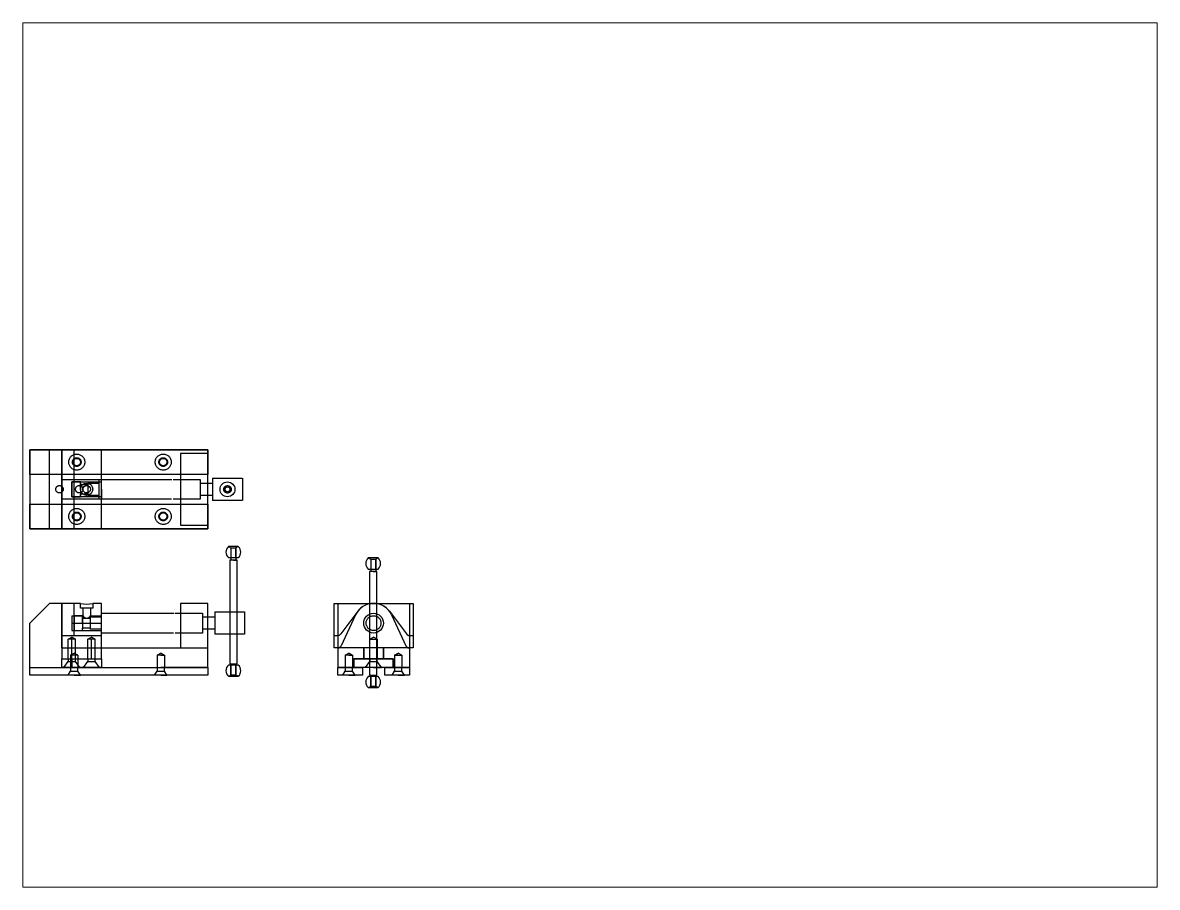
# Paper-space layout 'Layout1' of a CAD drawing. Header units: inches. Extents: x 1.05 to 9.45, y 5.96 to 12.36.
# The model-space entities are those that its viewports show. They can reach past a viewport. Long polylines and large blocks are cut down to what shows.
import ezdxf

# ---------------------------------------------------------------- set-up
doc = ezdxf.new("R2010")
doc.units = ezdxf.units.IN
doc.header["$LTSCALE"] = 0.5
doc.header["$MEASUREMENT"] = 0
doc.linetypes.add('ACAD_ISO02W100', pattern=[15, 12, -3])
doc.linetypes.add('ACAD_ISO08W100', pattern=[36, 24, -3, 6, -3])
for name, color, linetype in [('base', 30, 'Continuous'), ('FASTNER', 160, 'Continuous'), ('jaw screw', 50, 'Continuous'), ('screw bar', 240, 'Continuous'), ('vice jaw', 82, 'Continuous')]:
    doc.layers.add(name, color=color, linetype=linetype)

msp = doc.modelspace()

# ---------------------------------------------------------------- linework, layer by layer
for p, q in [((144, 176.34), (0, 176.34)), ((0, 176.34), (0, 112.34)), ((16, 112.34), (16, 176.34)), ((26, 112.34), (26, 176.34)), ((144, 112.34), (144, 176.34)), ((122, 173.34), (122, 115.34)), ((144, 173.34), (122, 173.34)), ((0, 112.34), (144, 112.34)), ((122, 115.34), (144, 115.34)), ((0, 36), (16, 52)), ((26, 52), (16, 52)), ((26, 16), (26, 52)), ((144, 52), (122, 52)), ((122, 52), (122, 16)), ((144, 0), (144, 52)), ((249.25, 52), (307.25, 52)), ((249.25, 52), (249.25, 0)), ((307.25, 52), (307.25, 0)), ((263.75, 42.77), (252.05, 17.73)), ((292.74, 42.77), (304.45, 17.73)), ((0, 0), (0, 36)), ((26, 16), (144, 16)), ((144, 0), (144, 10)), ((249.25, 16), (249.33, 16)), ((286.25, 16), (270.25, 16)), ((270.25, 16), (270.25, 7)), ((286.25, 7), (286.25, 16)), ((307.17, 16), (307.25, 16)), ((0, 0), (144, 0)), ((144, 0), (106, 0)), ((270.25, 7), (262.25, 7)), ((262.25, 7), (262.25, 0)), ((294.25, 7), (286.25, 7)), ((294.25, 0), (294.25, 7)), ((262.25, 0), (249.25, 0)), ((262.25, 0), (255.25, 0)), ((307.25, 0), (294.25, 0)), ((294.25, 0), (307.25, 0))]:
    msp.add_line(p, q)
msp.add_circle((278.25, 36), 8)
for centre, radius, start, end in [((278.25, 36), 16, 25.04827, 154.95173), ((249.33, 19), 3, 270, 334.95173), ((307.17, 19), 3, 205.04827, 270)]:
    msp.add_arc(centre, radius, start, end)
at = {"layer": 'base', "linetype": 'ACAD_ISO02W100'}
for p, q in [((0, 176.34), (144, 176.34)), ((0, 156.34), (0, 176.34)), ((144, 176.34), (144, 156.34)), ((144, 156.34), (0, 156.34)), ((0, 132.34), (144, 132.34)), ((0, 112.34), (0, 132.34)), ((144, 132.34), (144, 112.34)), ((144, 112.34), (0, 112.34))]:
    msp.add_line(p, q, dxfattribs=at)
at = {"layer": 'base'}
for p, q in [((0, 0), (144, 0)), ((0, -6), (0, 0)), ((26, 7), (58, 7)), ((26, 0), (26, 7)), ((58, 0), (26, 0)), ((58, 7), (58, 0)), ((144, 0), (144, -6)), ((262.25, 7), (294.25, 7)), ((262.25, 0), (262.25, 7)), ((294.25, 7), (294.25, 0)), ((144, -6), (0, -6)), ((249.25, 0), (269.25, 0)), ((249.25, -6), (249.25, 0)), ((269.25, -6), (249.25, -6)), ((294.25, 0), (262.25, 0)), ((269.25, 0), (269.25, -6)), ((287.25, 0), (307.25, 0)), ((287.25, -6), (287.25, 0)), ((307.25, -6), (287.25, -6)), ((307.25, 0), (307.25, -6))]:
    msp.add_line(p, q, dxfattribs=at)
at = {"layer": 'FASTNER', "linetype": 'ACAD_ISO02W100'}
for p, q in [((41, 48), (41, 52)), ((51, 48), (41, 48)), ((43, 48), (43, 42)), ((49, 48), (49, 42)), ((51, 52), (51, 48)), ((31, 23), (34, 24.73)), ((31, 7), (31, 23)), ((37, 23), (31, 23)), ((34, 7), (34, 24.73)), ((37, 23), (34, 24.73)), ((37, 7), (37, 23)), ((47, 23), (50, 24.73)), ((47, 7), (47, 23)), ((53, 23), (47, 23)), ((53, 23), (50, 24.73)), ((50, 7), (50, 23)), ((53, 7), (53, 23)), ((275.25, 7), (275.25, 23)), ((275.25, 23), (281.25, 23)), ((281.25, 23), (281.25, 7)), ((33, 10), (36, 11.73)), ((33, 10), (33, 0)), ((39, 10), (33, 10)), ((39, 10), (36, 11.73)), ((39, 10), (39, 0)), ((103, 10), (106, 11.73)), ((109, 10), (103, 10)), ((103, 10), (103, 0)), ((103, 10), (103, 0)), ((109, 10), (106, 11.73)), ((106, 10), (109, 10)), ((109, 10), (109, 0)), ((255.26, 10), (258.26, 11.73)), ((261.26, 10), (255.26, 10)), ((255.26, 10), (255.26, 0)), ((255.26, 10), (255.26, 0)), ((261.26, 10), (258.26, 11.73)), ((258.26, 10), (261.26, 10)), ((261.26, 10), (261.26, 0)), ((295.24, 10), (298.24, 11.73)), ((295.24, 10), (301.24, 10)), ((298.24, 10), (295.24, 10)), ((295.24, 10), (295.24, 0)), ((301.24, 10), (298.24, 11.73)), ((301.24, 10), (301.24, 0)), ((301.24, 10), (301.24, 0)), ((278.25, 7), (275.25, 7)), ((281.25, 7), (278.25, 7))]:
    msp.add_line(p, q, dxfattribs=at)
at = {"layer": 'FASTNER'}
for p, q in [((275.25, 23), (278.25, 24.73)), ((281.25, 23), (278.25, 24.73)), ((27.5, 0), (31, 5)), ((34, 0), (27.5, 0)), ((31, 7), (31, 5)), ((31, 5), (37, 5)), ((34, 7), (34, 0)), ((34, 0), (40.5, 0)), ((37, 5), (37, 7)), ((40.5, 0), (37, 5)), ((43.5, 0), (47, 5)), ((50, 0), (43.5, 0)), ((47, 7), (47, 5)), ((47, 5), (53, 5)), ((50, 0), (56.5, 0)), ((53, 5), (53, 7)), ((56.5, 0), (53, 5)), ((102.99, 0), (102.99, -3)), ((108.99, -3), (108.99, 0)), ((271.75, 0), (275.25, 5)), ((275.25, 7), (275.25, 5)), ((275.25, 5), (281.25, 5)), ((281.25, 5), (281.25, 7)), ((284.75, 0), (281.25, 5)), ((30.99, -6), (32.99, -3)), ((35.99, -6), (30.99, -6)), ((32.99, 0), (32.99, -3)), ((32.99, -3), (38.99, -3)), ((35.99, -6), (40.99, -6)), ((38.99, -3), (38.99, 0)), ((40.99, -6), (38.99, -3)), ((100.99, -6), (102.99, -3)), ((105.99, -6), (100.99, -6)), ((102.99, -3), (108.99, -3)), ((105.99, -6), (110.99, -6)), ((110.99, -6), (108.99, -3)), ((253.25, -6), (255.25, -3)), ((258.25, -6), (253.25, -6)), ((255.25, 0), (255.25, -3)), ((255.25, -3), (261.25, -3)), ((258.25, -6), (263.25, -6)), ((261.25, -3), (261.25, 0)), ((263.25, -6), (261.25, -3)), ((278.25, 0), (271.75, 0)), ((278.25, 0), (284.75, 0)), ((293.24, -6), (295.24, -3)), ((298.24, -6), (293.24, -6)), ((295.24, 0), (295.24, -3)), ((295.24, -3), (301.24, -3)), ((298.24, -6), (303.24, -6)), ((301.24, -3), (301.24, 0)), ((303.24, -6), (301.24, -3))]:
    msp.add_line(p, q, dxfattribs=at)
at = {"layer": 'FASTNER', "linetype": 'ACAD_ISO02W100'}
for centre, radius in [((38, 166.34), 6.5), ((38, 166.34), 3.5), ((38, 166.34), 3), ((108, 166.34), 6.5), ((108, 166.34), 3.5), ((108, 166.34), 3), ((24, 144.34), 3), ((40, 144.34), 3), ((38, 122.34), 6.5), ((108, 122.34), 6.5), ((38, 122.34), 3.5), ((38, 122.34), 3), ((108, 122.34), 3.5), ((108, 122.34), 3)]:
    msp.add_circle(centre, radius, dxfattribs=at)
at = {"layer": 'FASTNER'}
msp.add_arc((46, 70.75), 19.41, 255.06881, 284.93119, dxfattribs=at)
at = {"layer": 'FASTNER', "linetype": 'ACAD_ISO02W100'}
msp.add_arc((46, 43.26), 3.25, 202.8165, 337.1835, dxfattribs=at)
at = {"layer": 'jaw screw', "linetype": 'ACAD_ISO02W100'}
for p, q in [((41, 150.26), (34, 150.26)), ((34, 150.26), (34, 138.26)), ((41, 149.26), (41, 139.26)), ((41, 148.26), (47, 148.26)), ((47, 149.26), (56, 149.26)), ((47, 149.26), (47, 139.26)), ((56, 152.26), (56, 136.26)), ((116, 152.26), (138, 152.26)), ((138, 152.26), (138, 136.26)), ((138, 149.26), (148, 149.26)), ((148, 153.26), (172, 153.26)), ((148, 153.26), (148, 149.26)), ((148, 149.26), (148, 135.26)), ((172.07, 153.26), (172.07, 135.26)), ((34, 138.26), (41, 138.26)), ((47, 140.26), (41, 140.26)), ((56, 139.26), (47, 139.26)), ((148, 139.26), (138, 139.26)), ((138, 136.26), (116, 136.26)), ((172, 135.26), (148, 135.26)), ((34, 42), (43, 42)), ((34, 42), (34, 30)), ((42.78, 42), (35.78, 42)), ((35.78, 42), (35.78, 30)), ((42.78, 41), (42.78, 31)), ((42.78, 40), (48.78, 40)), ((48.78, 41), (57.78, 41)), ((48.78, 41), (48.78, 31)), ((49, 42), (58, 42)), ((57.78, 44), (57.78, 28)), ((117.78, 44), (139.78, 44)), ((139.78, 44), (139.78, 28)), ((139.78, 41), (149.78, 41)), ((149.78, 45), (173.78, 45)), ((149.78, 45), (149.78, 41)), ((149.78, 41), (149.78, 27)), ((173.78, 45), (173.78, 27)), ((34, 30), (58, 30)), ((35.78, 30), (42.78, 30)), ((48.78, 32), (42.78, 32)), ((57.78, 31), (48.78, 31)), ((139.78, 28), (117.78, 28)), ((149.78, 31), (139.78, 31)), ((173.78, 27), (149.78, 27))]:
    msp.add_line(p, q, dxfattribs=at)
at = {"layer": 'jaw screw'}
for p, q in [((41, 144.26), (41, 150.26)), ((41, 138.26), (41, 140.26)), ((42.78, 36), (42.78, 42)), ((42.78, 30), (42.78, 32))]:
    msp.add_line(p, q, dxfattribs=at)
at = {"layer": 'jaw screw', "linetype": 'ByBlock'}
for p, q in [((56, 152.26), (115.07, 152.26)), ((114.65, 136.26), (56, 136.26)), ((57.78, 44), (116.85, 44)), ((116.43, 28), (57.78, 28))]:
    msp.add_line(p, q, dxfattribs=at)
at = {"layer": 'jaw screw', "linetype": 'ACAD_ISO08W100'}
msp.add_line((34, 36), (58, 36), dxfattribs=at)
at = {"layer": 'jaw screw', "linetype": 'ACAD_ISO02W100'}
msp.add_circle((160, 144.26), 3, dxfattribs=at)
at = {"layer": 'screw bar'}
for p, q in [((168.78, 98), (160.78, 98)), ((160.78, 98), (162.78, 97)), ((162.78, 97), (166.78, 97)), ((162.78, 97), (162.78, 87)), ((162.78, 97), (162.78, 89)), ((162.78, 97), (166.78, 97)), ((168.78, 98), (166.78, 97)), ((166.78, 97), (166.78, 87)), ((166.78, 89), (166.78, 97)), ((160.78, 89), (168.78, 89)), ((167.78, 87), (161.78, 87)), ((161.78, 87), (161.78, 3)), ((164.78, 87), (167.78, 87)), ((167.78, 3), (167.78, 87)), ((281.97, 88.77), (273.97, 88.77)), ((273.97, 88.77), (275.97, 87.77)), ((275.97, 87.77), (279.97, 87.77)), ((275.97, 87.77), (275.97, 77.77)), ((275.97, 87.77), (275.97, 79.77)), ((275.97, 87.77), (279.97, 87.77)), ((281.97, 88.77), (279.97, 87.77)), ((279.97, 87.77), (279.97, 77.77)), ((279.97, 79.77), (279.97, 87.77)), ((273.97, 79.77), (281.97, 79.77)), ((280.97, 77.77), (274.97, 77.77)), ((274.97, 77.77), (274.97, -6.23)), ((277.97, 77.77), (280.97, 77.77)), ((280.97, -6.23), (280.97, 77.77)), ((168.78, 2), (160.78, 2)), ((161.78, 3), (167.78, 3)), ((162.78, -7), (162.78, 3)), ((162.78, 2), (162.78, -6)), ((166.78, 3), (166.78, -7)), ((166.78, -6), (166.78, 2)), ((160.78, -7), (162.78, -6)), ((160.78, -7), (168.78, -7)), ((166.78, -6), (162.78, -6)), ((166.78, -7), (162.78, -7)), ((168.78, -7), (166.78, -6)), ((281.97, -7.23), (273.97, -7.23)), ((274.97, -6.23), (280.97, -6.23)), ((275.97, -16.23), (275.97, -6.23)), ((275.97, -7.23), (275.97, -15.23)), ((279.97, -6.23), (279.97, -16.23)), ((279.97, -15.23), (279.97, -7.23)), ((273.97, -16.23), (275.97, -15.23)), ((273.97, -16.23), (281.97, -16.23)), ((279.97, -15.23), (275.97, -15.23)), ((279.97, -16.23), (275.97, -16.23)), ((281.97, -16.23), (279.97, -15.23))]:
    msp.add_line(p, q, dxfattribs=at)
for radius in [6.03, 3, 2]:
    msp.add_circle((160, 144.26), radius, dxfattribs=at)
for centre, start, end in [((164.75, 93.5), 131.40962, 228.59038), ((164.81, 93.5), 311.40962, 48.59038), ((277.94, 84.27), 131.40962, 228.59038), ((278, 84.27), 311.40962, 48.59038), ((164.75, -2.5), 131.40962, 228.59038), ((164.81, -2.5), 311.40962, 48.59038), ((277.94, -11.73), 131.40962, 228.59038), ((278, -11.73), 311.40962, 48.59038)]:
    msp.add_arc(centre, 6, start, end, dxfattribs=at)
at = {"layer": 'vice jaw'}
for p, q in [((58, 176.34), (26, 176.34)), ((26, 176.34), (26, 112.34)), ((26, 176.34), (26, 144.34)), ((36, 112.34), (36, 176.34)), ((58, 112.34), (58, 176.34)), ((58, 144.34), (58, 136.34)), ((58, 144.34), (58, 138.34)), ((26, 112.34), (58, 112.34)), ((26, 52), (26, 7)), ((41, 52), (26, 52)), ((36, 26), (36, 52)), ((58, 52), (51, 52)), ((58, 7), (58, 52)), ((246.25, 52), (310.25, 52)), ((246.25, 16), (246.25, 52)), ((310.25, 52), (310.25, 16)), ((26, 26), (58, 26)), ((246.25, 16), (246.25, 26)), ((246.25, 26), (249.25, 26)), ((307.25, 26), (310.25, 26)), ((26, 16), (58, 16)), ((270.25, 7), (270.25, 16)), ((286.25, 16), (286.25, 7)), ((26, 7), (58, 7)), ((286.25, 7), (270.25, 7))]:
    msp.add_line(p, q, dxfattribs=at)
at = {"layer": 'vice jaw', "linetype": 'ACAD_ISO02W100'}
for p, q in [((26, 152.34), (58, 152.34)), ((34, 138.34), (34, 150.34)), ((34, 150.34), (58, 150.34)), ((58, 138.34), (34, 138.34)), ((58, 136.34), (26, 136.34)), ((265.45, 45.6), (251.65, 27.2)), ((291.05, 45.6), (304.85, 27.2)), ((270.25, 16), (246.25, 16)), ((310.25, 16), (286.25, 16))]:
    msp.add_line(p, q, dxfattribs=at)
at = {"layer": 'vice jaw'}
for radius in [5, 3]:
    msp.add_circle((46, 144.34), radius, dxfattribs=at)
at = {"layer": 'vice jaw', "linetype": 'ACAD_ISO02W100'}
msp.add_circle((278.25, 36), 6, dxfattribs=at)
at = {"layer": 'vice jaw'}
msp.add_arc((278.25, 36), 16, 36.8699, 143.1301, dxfattribs=at)
at = {"layer": 'vice jaw', "linetype": 'ACAD_ISO02W100'}
for centre, start, end in [((249.25, 29), 270, 323.1301), ((307.25, 29), 216.8699, 270)]:
    msp.add_arc(centre, 3, start, end, dxfattribs=at)

psp = doc.layouts.get("Layout1")

# ---------------------------------------------------------------- viewports
at = {"layer": 'screw bar'}
psp.add_viewport(center=(5.25, 9.1645), size=(8.4, 6.4), view_center_point=(453.4605, 172.0649), view_height=699.771111, dxfattribs=at)

doc.saveas('drawing.dxf')
